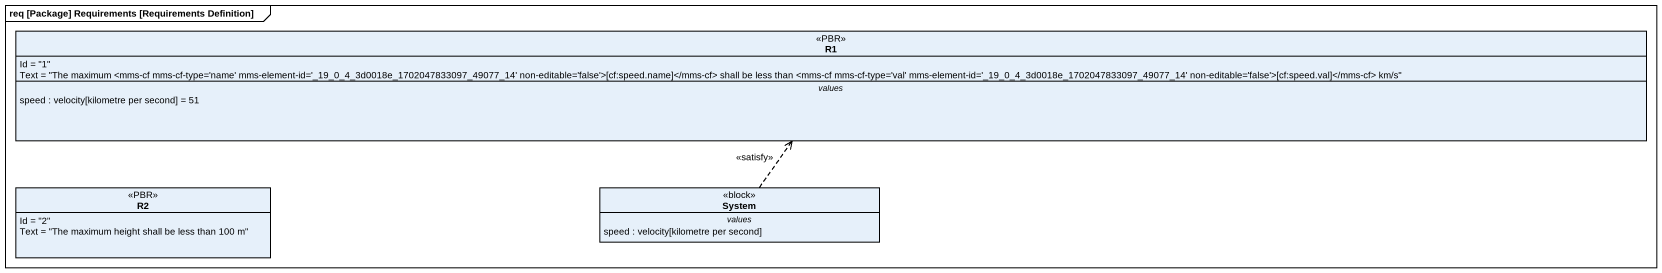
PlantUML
@startuml
mainframe req [Package] Requirements [Requirements Definition]
hide circle
hide empty members
class R1 <<PBR>> {
  Id = "1"
  Text = "The maximum <mms-cf mms-cf-type='name' mms-element-id='_19_0_4_3d0018e_1702047833097_49077_14' non-editable='false'>[cf:speed.name]</mms-cf> shall be less than <mms-cf mms-cf-type='val' mms-element-id='_19_0_4_3d0018e_1702047833097_49077_14' non-editable='false'>[cf:speed.val]</mms-cf> km/s"
  -- values --
  speed : velocity[kilometre per second] = 51
}
class R2 <<PBR>> {
  Id = "2"
  Text = "The maximum height shall be less than 100 m"
}
class System <<block>> {
  -- values --
  speed : velocity[kilometre per second]
}
System .up.> R1 : <<satisfy>>
@enduml
